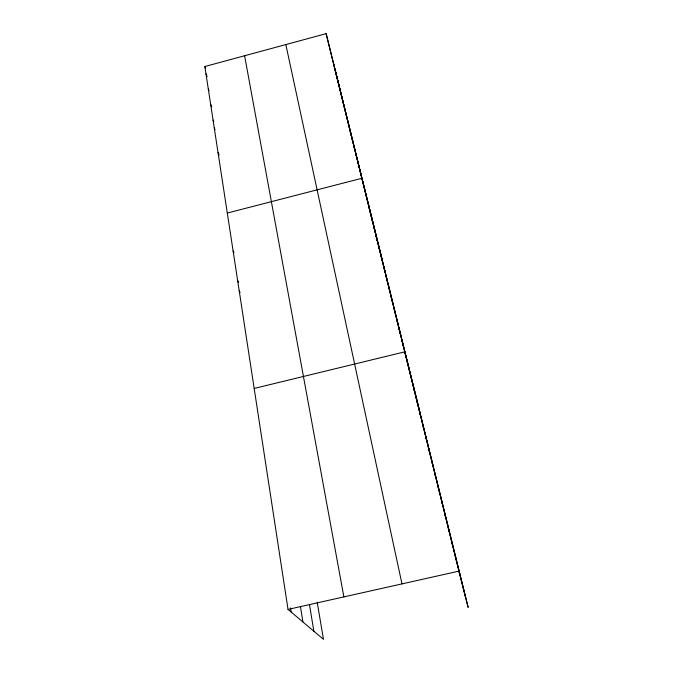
<?xml version="1.0" encoding="UTF-8"?>
<svg xmlns="http://www.w3.org/2000/svg" width="673" height="673" viewBox="0 0 673 673"><rect width="100%" height="100%" fill="white"/><g stroke="black" fill="none" stroke-linecap="round" stroke-linejoin="round"><path stroke-width="1.01" d="M204.853 66.526L326.136 33.65L468.147 607.408L458.902 571.141L288.027 609.41L204.853 66.526L205.618 68.309M227.306 213.047L361.864 178.286L381.793 258.045M254.175 388.439L404.734 351.853L420.65 415.249M288.027 609.41L323.469 639.35L317.193 602.217M239.218 290.845L240.118 292.494M237.662 280.691L238.562 282.357M233.11 250.979L234.002 252.712M218.027 152.51L219.188 155.017M214.275 128.013L215.04 129.721M213.055 120.03L213.821 121.746M210.649 104.323L211.793 106.931M208.293 88.962L209.059 90.712M205.988 73.921L207.133 76.587M451.802 542.388L452.693 545.896M455.327 556.655L456.176 559.995M428.566 448.319L429.702 452.845M431.738 461.173L432.848 465.565M434.96 474.213L436.037 478.469M438.224 487.437L439.267 491.559M441.547 500.872L442.548 504.843M444.912 514.5L445.879 518.328M448.327 528.339L449.261 532.006M378.386 245.174L379.959 251.483M380.868 255.227L382.424 261.452M383.383 265.398L384.922 271.556M385.923 275.711L387.446 281.794M388.506 286.16L390.012 292.158M391.122 296.743L392.603 302.657M393.772 307.477L395.236 313.298M396.456 318.346L397.894 324.075M399.182 329.366L400.595 335.003M401.941 340.53L403.329 346.073M413.357 386.765L414.644 391.888M416.309 398.727L417.571 403.741M419.313 410.858L420.541 415.763M422.35 423.166L423.553 427.952M425.437 435.65L426.606 440.31M333.463 63.312L335.305 70.707M335.347 70.934L337.181 78.287M337.249 78.64L339.074 85.959M339.175 86.43L340.992 93.715M341.118 94.313L342.927 101.556M343.087 102.279L344.887 109.48M345.081 110.347L346.864 117.497M347.091 118.498L348.866 125.607M349.127 126.743L350.894 133.809M351.188 135.08L352.946 142.104M353.275 143.526L355.016 150.491M355.386 152.064L357.111 158.979M357.514 160.704L359.231 167.569M359.676 169.445L361.384 176.259M368.762 206.241L370.411 212.819M371.126 215.789L372.758 222.3M373.515 225.463L375.13 231.907M375.929 235.256L377.528 241.632M335.305 70.438L465.64 597.599M326.136 33.65L459.709 574.313M285.84 44.569L401.974 583.895M244.61 55.75L343.878 596.901M309.58 605.212L313.862 631.232M300.419 606.331L302.917 621.987M290.475 607.904L291.115 612.018"/></g></svg>
